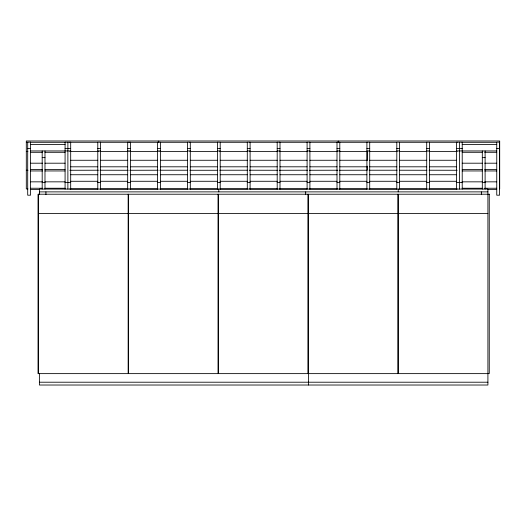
<?xml version="1.0" encoding="UTF-8"?>
<svg xmlns="http://www.w3.org/2000/svg" width="526" height="526" viewBox="0 0 526 526"><rect width="100%" height="100%" fill="white"/><g stroke="black" fill="none" stroke-linecap="round" stroke-linejoin="round"><path stroke-width="0.79" d="M26.3 142.296L27.944 142.296M30.409 142.296L65.724 142.296M69.826 142.296L97.751 142.296M100.216 142.296L128.134 142.296M129.777 142.296L157.701 142.296M160.397 142.296L187.434 142.296M189.886 142.296L217.744 142.296M220.197 142.296L247.233 142.296M249.692 142.296L277.544 142.296M279.188 142.296L307.039 142.296M309.498 142.296L337.35 142.296M339.224 142.296L367.063 142.296M369.515 142.296L396.538 142.296M399.813 142.296L426.829 142.296M429.288 142.296L457.127 142.296M462.038 142.296L496.426 142.296M30.508 144.545L65.079 144.545M462.216 144.545L496.748 144.545M27.7 148.562L30.508 148.562M65.079 148.608L70.688 148.608M97.783 148.608L100.591 148.608M127.686 148.608L130.487 148.608M157.59 148.608L160.391 148.608M187.493 148.608L190.294 148.608M217.396 148.608L220.197 148.608M247.292 148.608L250.1 148.608M277.195 148.608L280.003 148.608M307.099 148.608L309.906 148.608M337.002 148.608L339.803 148.608M366.905 148.608L369.706 148.608M396.808 148.608L399.609 148.608M426.711 148.608L429.512 148.608M456.607 148.608L462.216 148.608M496.748 148.562L499.549 148.562M30.508 150.942L70.688 150.942M97.783 150.942L100.591 150.942M127.686 150.942L130.487 150.942M157.59 150.942L160.391 150.942M187.493 150.942L190.294 150.942M217.396 150.942L220.197 150.942M247.292 150.942L250.1 150.942M277.195 150.942L280.003 150.942M307.099 150.942L309.906 150.942M337.002 150.942L339.803 150.942M366.905 150.942L369.706 150.942M396.808 150.942L399.609 150.942M426.711 150.942L429.512 150.942M456.607 150.942L496.748 150.942M26.3 151.527L27.944 151.527M69.826 151.527L98.349 151.573M99.986 151.573L128.134 151.527M129.777 151.527L158.122 151.573M159.759 151.573L187.598 151.573M189.886 151.527L217.744 151.527M219.783 151.573L247.634 151.573M249.271 151.573L277.544 151.527M279.188 151.527L307.44 151.573M309.498 151.527L337.751 151.573M339.224 151.527L367.24 151.573L367.24 160.496M369.12 151.573L397.045 151.573M399.504 151.573L426.829 151.527M429.071 151.573L457.127 151.527M30.508 152.303L42.567 152.303M44.98 152.303L65.079 152.303M462.216 152.303L482.289 152.303M484.702 152.303L496.748 152.303M42.185 157.629L44.986 157.629M482.309 157.629L485.11 157.629M70.688 160.266L97.783 160.266M100.591 160.266L127.686 160.266M130.487 160.266L157.59 160.266M160.391 160.266L187.493 160.266M190.294 160.266L217.396 160.266M220.197 160.266L247.292 160.266M250.1 160.266L277.195 160.266M280.003 160.266L307.099 160.266M309.906 160.266L337.002 160.266M339.803 160.266L366.905 160.266M369.706 160.266L396.808 160.266M399.609 160.266L426.711 160.266M429.512 160.266L456.607 160.266M30.508 163.198L42.567 163.198M44.98 163.198L65.079 163.198M462.216 163.198L482.289 163.198M484.702 163.198L496.748 163.198M70.688 166.808L97.783 166.808M100.591 166.808L127.686 166.808M130.487 166.808L157.59 166.808M160.391 166.808L187.493 166.808M190.294 166.808L217.396 166.808M220.197 166.808L247.292 166.808M250.1 166.808L277.195 166.808M280.003 166.808L307.099 166.808M309.906 166.808L337.002 166.808M339.803 166.808L366.905 166.808M369.706 166.808L396.808 166.808M399.609 166.808L426.711 166.808M429.512 166.808L456.607 166.808M30.508 169.596L42.567 169.596M44.98 169.596L65.079 169.596M462.216 169.596L482.289 169.596M484.702 169.596L496.748 169.596M26.3 170.227L27.944 170.273M69.826 170.273L98.349 170.227M99.986 170.227L128.134 170.273M129.777 170.273L158.122 170.227M159.759 170.227L187.598 170.227M189.886 170.273L217.744 170.273M219.783 170.227L247.634 170.227M249.271 170.227L277.544 170.273M279.188 170.273L307.44 170.227M309.498 170.273L337.751 170.227M339.224 170.273L367.24 170.227L367.24 166.17M369.12 170.227L397.045 170.227M399.504 170.227L426.829 170.273M429.071 170.227L457.127 170.273M30.508 170.95L42.567 170.95M44.98 170.95L65.079 170.95M462.216 170.95L482.289 170.95M484.702 170.95L496.748 170.95M70.688 174.737L97.783 174.737M100.591 174.737L127.686 174.737M130.487 174.737L157.59 174.737M160.391 174.737L187.493 174.737M190.294 174.737L217.396 174.737M220.197 174.737L247.292 174.737M250.1 174.737L277.195 174.737M280.003 174.737L307.099 174.737M309.906 174.737L337.002 174.737M339.803 174.737L366.905 174.737M369.706 174.737L396.808 174.737M399.609 174.737L426.711 174.737M429.512 174.737L456.607 174.737M70.688 181.279L97.783 181.279M100.591 181.279L127.686 181.279M130.487 181.279L157.59 181.279M160.391 181.279L187.493 181.279M190.294 181.279L217.396 181.279M220.197 181.279L247.292 181.279M250.1 181.279L277.195 181.279M280.003 181.279L307.099 181.279M309.906 181.279L337.002 181.279M339.803 181.279L366.905 181.279M369.706 181.279L396.808 181.279M399.609 181.279L426.711 181.279M429.512 181.279L456.607 181.279M30.508 181.845L42.567 181.845M44.98 181.845L65.079 181.845M462.216 181.845L482.289 181.845M484.702 181.845L496.748 181.845M42.185 182.535L44.986 182.535M65.079 182.535L70.688 182.535M97.783 182.535L100.591 182.535M127.686 182.535L130.487 182.535M157.59 182.535L160.391 182.535M187.493 182.535L190.294 182.535M217.396 182.535L220.197 182.535M247.292 182.535L250.1 182.535M277.195 182.535L280.003 182.535M307.099 182.535L309.906 182.535M337.002 182.535L339.803 182.535M366.905 182.535L369.706 182.535M396.808 182.535L399.609 182.535M426.711 182.535L429.512 182.535M456.607 182.535L462.216 182.535M482.309 182.535L485.11 182.535M30.508 188.242L42.567 188.242M44.98 188.242L65.079 188.242M462.216 188.242L482.289 188.242M484.702 188.242L496.748 188.242M27.944 188.926L26.3 188.926L26.3 140.981L158.523 140.981L158.523 142.52M69.826 188.926L97.751 188.926M100.216 188.926L128.134 188.926M129.777 188.926L157.701 188.926M160.397 188.926L187.434 188.926M189.886 188.926L217.744 188.926M220.197 188.926L247.233 188.926M249.692 188.926L277.544 188.926M279.188 188.926L307.039 188.926M309.498 188.926L337.35 188.926M339.224 188.926L367.063 188.926M369.515 188.926L396.538 188.926M399.813 188.926L426.829 188.926M429.288 188.926L457.127 188.926M30.508 189.603L39.351 189.603M487.911 189.603L496.748 189.603M39.384 191.878L487.911 191.878M38.451 213.549L487.911 213.549M39.384 382.211L487.911 382.211M499.7 188.926L499.7 140.981L338.402 140.981L338.402 142.296M485.11 150.942L485.11 189.077M482.309 150.942L482.309 189.077M481.375 191.878L481.375 194.686M462.216 189.077L462.216 142.211L456.607 142.211L456.607 189.077M459.415 142.211L459.415 189.077M429.512 189.077L429.512 142.211L426.711 142.211L426.711 189.077M399.609 189.077L399.609 142.211L396.808 142.211L396.808 189.077M398.208 189.077L398.208 191.878M369.706 189.077L369.706 142.211L366.905 142.211L366.905 189.077M339.803 189.077L339.803 142.211L337.002 142.211L337.002 189.077M338.172 142.296L338.172 140.981L158.76 140.981L158.76 142.52M309.906 189.077L309.906 142.211L307.099 142.211L307.099 189.077M308.499 373.519L308.499 385.019M305.698 191.878L305.698 194.686M280.003 189.077L280.003 142.211L277.195 142.211L277.195 189.077M250.1 189.077L250.1 142.211L247.292 142.211L247.292 189.077M220.197 189.077L220.197 142.211L217.396 142.211L217.396 189.077M218.796 189.077L218.796 191.878M190.294 189.077L190.294 142.211L187.493 142.211L187.493 189.077M160.391 189.077L160.391 142.211L157.59 142.211L157.59 189.077M130.487 189.077L130.487 142.211L127.686 142.211L127.686 189.077M100.591 189.077L100.591 142.211L97.783 142.211L97.783 189.077M70.688 189.077L70.688 142.211L65.079 142.211L65.079 189.077M67.88 142.211L67.88 189.077M45.926 191.878L45.926 194.686M44.986 150.942L44.986 189.077M42.185 150.942L42.185 189.077M39.384 194.686L39.384 189.077L487.911 189.077L487.911 385.019L39.384 385.019L39.384 373.519M38.451 194.219L38.451 373.631M30.508 142.165L27.7 142.165L27.7 195.192L30.508 195.192L30.508 142.165M499.549 142.165L496.748 142.165L496.748 195.192L499.549 195.192L499.549 142.165M128.153 194.219L38.036 194.219L38.036 373.631L128.153 373.631L128.153 194.219M218.093 194.219L128.39 194.219L128.39 373.631L218.093 373.631L218.093 194.219M308.032 194.219L218.329 194.219L218.329 373.631L308.032 373.631L308.032 194.219M397.972 194.219L308.269 194.219L308.269 373.631L397.972 373.631L397.972 194.219M489.259 194.219L398.208 194.219L398.208 373.631L489.259 373.631L489.259 194.219"/></g></svg>
